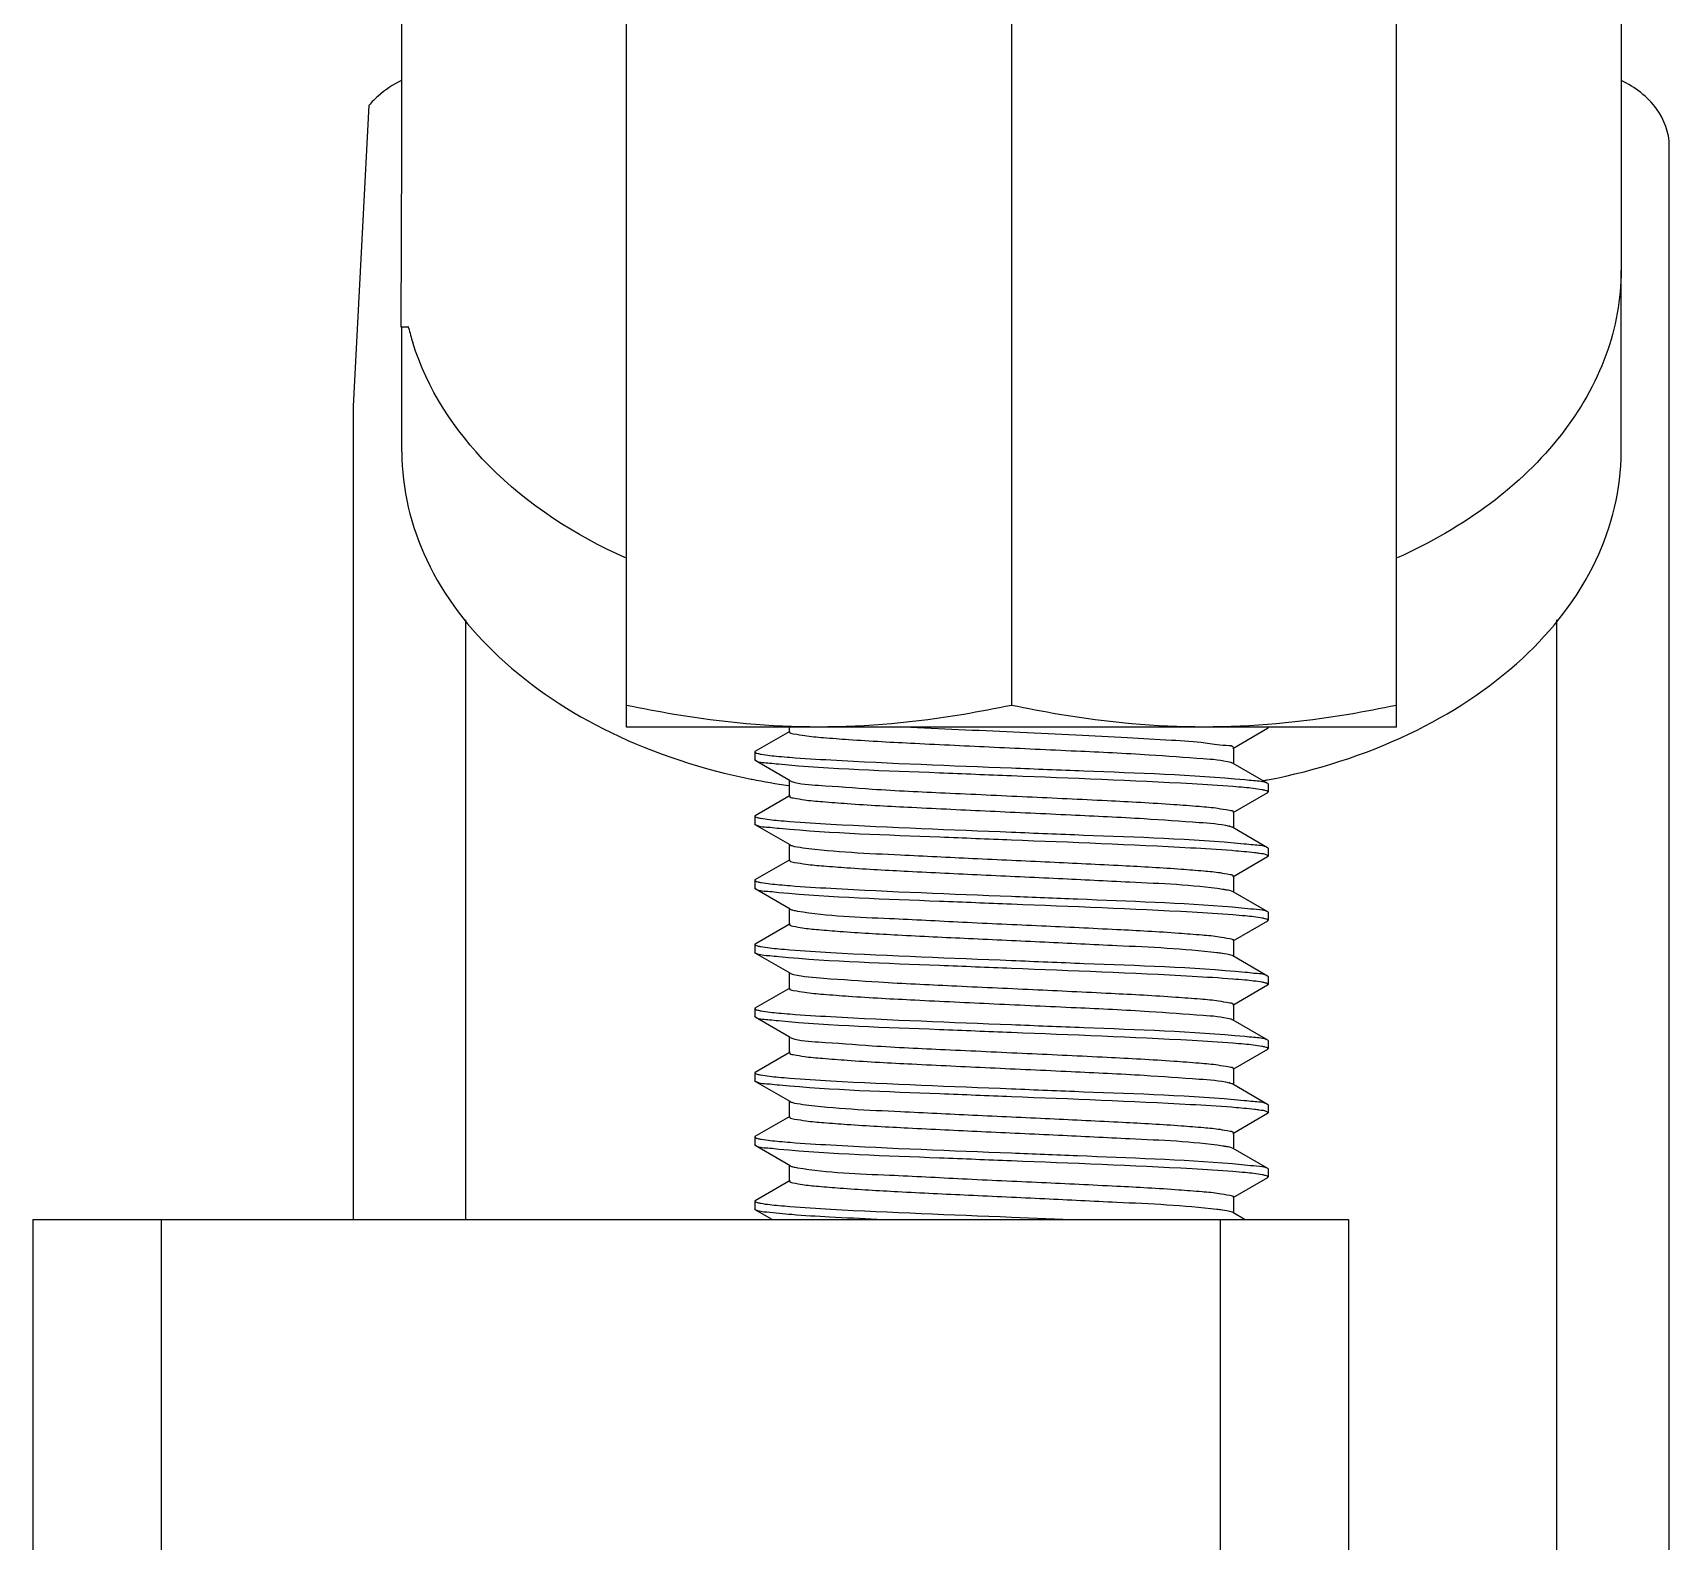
# Model space of a CAD drawing. Extents: x 1382187 to 1725648, y 860327 to 1571294.
# Drawn here: x 1535578 to 1535995, y 1238363.9 to 1238748.4 of the extents above; entities that cross this region are included whole.
import ezdxf

# ---------------------------------------------------------------- set-up
doc = ezdxf.new("R2010")
doc.units = 0
doc.header["$LTSCALE"] = 1000
doc.header["$MEASUREMENT"] = 0

msp = doc.modelspace()

# ---------------------------------------------------------------- linework, layer by layer
for p, q in [((1535729.26, 1238571.4), (1535729.26, 1239198.07)), ((1535925.52, 1238571.4), (1535925.52, 1239198.07)), ((1535827.39, 1239192.55), (1535827.39, 1238576.92)), ((1535982.76, 1239002.98), (1535982.76, 1238687.8)), ((1535672.02, 1238718.59), (1535672.02, 1238918.68)), ((1535659.75, 1238653.17), (1535663.7, 1238729.86)), ((1535671.89, 1238673.35), (1535672.02, 1238718.59)), ((1535995.03, 1236051.14), (1535995.03, 1238719.61)), ((1535982.76, 1238641.55), (1535982.76, 1238687.8)), ((1535673.86, 1238673.35), (1535671.89, 1238673.35)), ((1535672.02, 1238641.55), (1535672.02, 1238673.35)), ((1535673.77, 1238673.18), (1535673.74, 1238673.33)), ((1535729.26, 1238673.94), (1535729.16, 1238673.94)), ((1535659.75, 1238445.87), (1535659.75, 1238653.17)), ((1535688.37, 1238445.87), (1535688.37, 1238598.72)), ((1535966.41, 1236335.59), (1535966.41, 1238598.72)), ((1535925.52, 1238571.4), (1535729.26, 1238571.4)), ((1535762.12, 1238565.24), (1535771, 1238570.38)), ((1535770.82, 1238570.17), (1535770.82, 1238571.4)), ((1535892.66, 1238571.01), (1535883.78, 1238565.87)), ((1535892.66, 1238571.01), (1535892.81, 1238571.19)), ((1535762.12, 1238565.24), (1535761.97, 1238565.06)), ((1535761.97, 1238565.06), (1535761.97, 1238563.02)), ((1535883.96, 1238566.08), (1535883.96, 1238561.99)), ((1535762.12, 1238562.84), (1535761.97, 1238563.02)), ((1535771, 1238557.7), (1535762.12, 1238562.84)), ((1535883.78, 1238562.2), (1535892.66, 1238557.06)), ((1535761.1, 1238558.12), (1535761.27, 1238558.09)), ((1535770.56, 1238556.5), (1535770.77, 1238556.47)), ((1535770.82, 1238553.82), (1535770.82, 1238557.9)), ((1535771, 1238557.7), (1535771.33, 1238557.56)), ((1535892.17, 1238557.83), (1535892.34, 1238557.86)), ((1535892.34, 1238557.86), (1535892.56, 1238557.9)), ((1535892.56, 1238557.9), (1535892.68, 1238557.92)), ((1535892.66, 1238557.06), (1535892.81, 1238556.88)), ((1535892.81, 1238556.88), (1535892.81, 1238554.84)), ((1535762.12, 1238548.88), (1535771, 1238554.02)), ((1535892.66, 1238554.66), (1535883.78, 1238549.52)), ((1535892.66, 1238554.66), (1535892.81, 1238554.84)), ((1535762.12, 1238548.88), (1535761.97, 1238548.71)), ((1535761.97, 1238548.7), (1535761.97, 1238546.66)), ((1535883.96, 1238549.73), (1535883.96, 1238545.64)), ((1535762.12, 1238546.48), (1535761.97, 1238546.66)), ((1535771, 1238541.34), (1535762.12, 1238546.48)), ((1535883.78, 1238545.85), (1535892.66, 1238540.71)), ((1535770.82, 1238537.46), (1535770.82, 1238541.55)), ((1535883.95, 1238539.85), (1535883.49, 1238539.89)), ((1535892.66, 1238540.71), (1535892.81, 1238540.53)), ((1535892.66, 1238538.3), (1535892.81, 1238538.48)), ((1535892.81, 1238540.53), (1535892.81, 1238538.48)), ((1535762.12, 1238532.53), (1535771, 1238537.67)), ((1535892.66, 1238538.3), (1535883.78, 1238533.16)), ((1535762.12, 1238532.53), (1535761.97, 1238532.35)), ((1535761.97, 1238532.35), (1535761.97, 1238530.31)), ((1535762.12, 1238530.13), (1535761.97, 1238530.31)), ((1535771, 1238524.99), (1535762.12, 1238530.13)), ((1535883.96, 1238533.37), (1535883.96, 1238529.28)), ((1535883.78, 1238529.49), (1535892.66, 1238524.35)), ((1535770.82, 1238521.11), (1535770.82, 1238525.19)), ((1535892.66, 1238521.95), (1535883.78, 1238516.81)), ((1535892.66, 1238524.35), (1535892.81, 1238524.17)), ((1535892.66, 1238521.95), (1535892.81, 1238522.13)), ((1535892.81, 1238524.17), (1535892.81, 1238522.13)), ((1535762.12, 1238516.17), (1535771, 1238521.31)), ((1535762.12, 1238516.17), (1535761.97, 1238516)), ((1535761.97, 1238515.99), (1535761.97, 1238513.95)), ((1535762.12, 1238513.77), (1535761.97, 1238513.95)), ((1535771, 1238508.63), (1535762.12, 1238513.77)), ((1535883.96, 1238517.02), (1535883.96, 1238512.93)), ((1535883.53, 1238513.25), (1535883.78, 1238513.13)), ((1535883.78, 1238513.13), (1535892.66, 1238508)), ((1535770.82, 1238504.75), (1535770.82, 1238508.84)), ((1535892.66, 1238505.59), (1535883.78, 1238500.45)), ((1535892.66, 1238508), (1535892.81, 1238507.82)), ((1535892.66, 1238505.59), (1535892.81, 1238505.77)), ((1535892.81, 1238507.82), (1535892.81, 1238505.77)), ((1535762.12, 1238499.82), (1535771, 1238504.96)), ((1535762.12, 1238499.82), (1535761.97, 1238499.64)), ((1535761.97, 1238499.64), (1535761.97, 1238497.6)), ((1535762.12, 1238497.42), (1535761.97, 1238497.6)), ((1535771, 1238492.28), (1535762.12, 1238497.42)), ((1535883.78, 1238496.78), (1535892.66, 1238491.64)), ((1535883.96, 1238500.66), (1535883.96, 1238496.57)), ((1535762.12, 1238483.46), (1535771, 1238488.6)), ((1535770.82, 1238488.4), (1535770.82, 1238492.48)), ((1535771, 1238492.28), (1535771.33, 1238492.14)), ((1535892.66, 1238489.24), (1535883.78, 1238484.1)), ((1535892.66, 1238491.64), (1535892.81, 1238491.46)), ((1535892.66, 1238489.24), (1535892.81, 1238489.42)), ((1535892.81, 1238491.46), (1535892.81, 1238489.42)), ((1535883.96, 1238484.31), (1535883.96, 1238480.22)), ((1535762.12, 1238483.46), (1535761.97, 1238483.29)), ((1535761.97, 1238483.28), (1535761.97, 1238481.24)), ((1535762.12, 1238481.06), (1535761.97, 1238481.24)), ((1535771, 1238475.92), (1535762.12, 1238481.06)), ((1535883.78, 1238480.42), (1535892.66, 1238475.29)), ((1535770.82, 1238472.04), (1535770.82, 1238476.13)), ((1535762.12, 1238467.11), (1535771, 1238472.25)), ((1535883.95, 1238474.43), (1535883.49, 1238474.47)), ((1535892.66, 1238472.88), (1535883.78, 1238467.74)), ((1535892.66, 1238475.29), (1535892.81, 1238475.11)), ((1535892.66, 1238472.88), (1535892.81, 1238473.06)), ((1535892.81, 1238475.11), (1535892.81, 1238473.06)), ((1535883.96, 1238467.95), (1535883.96, 1238463.86)), ((1535762.12, 1238467.11), (1535761.97, 1238466.93)), ((1535761.97, 1238466.93), (1535761.97, 1238464.88)), ((1535762.12, 1238464.71), (1535761.97, 1238464.89)), ((1535771, 1238459.57), (1535762.12, 1238464.71)), ((1535883.78, 1238464.07), (1535892.66, 1238458.93)), ((1535770.82, 1238455.69), (1535770.82, 1238459.77)), ((1535762.12, 1238450.75), (1535771, 1238455.89)), ((1535892.66, 1238456.53), (1535883.78, 1238451.39)), ((1535892.66, 1238458.93), (1535892.81, 1238458.75)), ((1535892.66, 1238456.53), (1535892.81, 1238456.71)), ((1535892.81, 1238458.75), (1535892.81, 1238456.71)), ((1535883.96, 1238451.6), (1535883.96, 1238447.51)), ((1535762.12, 1238450.75), (1535761.97, 1238450.58)), ((1535761.97, 1238450.57), (1535761.97, 1238448.53)), ((1535762.12, 1238448.35), (1535761.97, 1238448.53)), ((1535766.41, 1238445.87), (1535762.12, 1238448.35)), ((1535883.53, 1238447.83), (1535883.78, 1238447.71)), ((1535883.78, 1238447.71), (1535886.96, 1238445.87)), ((1535577.98, 1238445.87), (1535577.98, 1235730.96)), ((1535577.98, 1238445.87), (1535913.25, 1238445.87)), ((1535610.69, 1238445.87), (1535610.69, 1235730.96)), ((1535827.39, 1238446.49), (1535842.69, 1238445.87)), ((1535880.54, 1238445.87), (1535880.54, 1235730.96)), ((1535913.25, 1238445.87), (1535913.25, 1235730.96))]:
    msp.add_line(p, q)
for centre, radius, start, end in [((1535736.65, 1238688.4), 64.69, 193.6087, 197.1011), ((1535785.39, 1238749.07), 185.95, 264.6627, 265.5428), ((1535793.9, 1238721.22), 166.36, 258.6907, 261.9357), ((1535772.56, 1238561.13), 3.78, 250.9561, 252.0907), ((1535869.46, 1238371.68), 185.09, 84.6498, 85.5433), ((1535861.14, 1238719.82), 164.94, 280.5328, 280.8408), ((1535785.18, 1238730.25), 183.48, 264.6243, 265.5438), ((1535880.86, 1238537.6), 8.78, 75.6696, 76.5396), ((1535785.73, 1238720.39), 190, 264.7268, 265.5405), ((1535869.93, 1238344.61), 179.44, 84.5514, 85.5534), ((1535785.36, 1238699.58), 185.52, 264.6569, 265.5429), ((1535869.82, 1238326.93), 180.76, 84.5776, 85.5479), ((1535785.39, 1238683.65), 185.95, 264.6627, 265.5428), ((1535772.56, 1238495.71), 3.78, 250.9561, 252.0907), ((1535869.46, 1238306.26), 185.09, 84.6498, 85.5433), ((1535785.18, 1238664.83), 183.48, 264.6243, 265.5438), ((1535880.86, 1238472.18), 8.78, 75.6696, 76.5396), ((1535785.73, 1238654.97), 190, 264.7268, 265.5405), ((1535869.93, 1238279.19), 179.44, 84.5514, 85.5534), ((1535785.36, 1238634.16), 185.52, 264.6569, 265.5429)]:
    msp.add_arc(centre, radius, start, end)
for points in [[(1535671.93, 1238736.18), (1535669.8, 1238735.12), (1535667.77, 1238733.8), (1535665.99, 1238732.23)], [(1535665.99, 1238732.23), (1535665.17, 1238731.5), (1535664.4, 1238730.71), (1535663.7, 1238729.86)]]:
    msp.add_open_spline(points, degree=3)
for points, knots in [([(1535995.03, 1238719.61), (1535995.03, 1238722.9), (1535992.29, 1238730.09), (1535986.28, 1238734.47), (1535982.85, 1238736.18)], [0, 0, 0, 0, 0.461863, 1, 1, 1, 1]), ([(1535982.76, 1238687.8), (1535982.76, 1238680.49), (1535979.97, 1238665.33), (1535968.04, 1238644.7), (1535949.48, 1238627.08), (1535934.08, 1238618.26), (1535925.72, 1238614.52)], [0, 0, 0, 0, 0.22414, 0.461145, 0.71917, 1, 1, 1, 1]), ([(1535729.06, 1238614.52), (1535716.25, 1238620.26), (1535693.53, 1238634.68), (1535678.42, 1238657.66), (1535674.82, 1238669.38)], [0, 0, 0, 0, 0.533925, 1, 1, 1, 1]), ([(1535672.02, 1238641.55), (1535672.02, 1238632.12), (1535676.84, 1238612.21), (1535696.49, 1238587.08), (1535725.63, 1238568.06), (1535748.79, 1238560.6), (1535761.1, 1238558.12)], [0, 0, 0, 0, 0.215544, 0.450343, 0.712966, 1, 1, 1, 1]), ([(1535892.68, 1238557.92), (1535905.1, 1238560.35), (1535928.5, 1238567.73), (1535957.96, 1238586.76), (1535977.87, 1238612), (1535982.76, 1238632.05), (1535982.76, 1238641.55)], [0, 0, 0, 0, 0.287139, 0.549905, 0.784678, 1, 1, 1, 1]), ([(1535778.32, 1238571.4), (1535765.98, 1238571.4), (1535749.48, 1238572.98), (1535733.3, 1238576.07), (1535729.26, 1238576.92)], [0, 0, 0, 0, 0.749211, 1, 1, 1, 1]), ([(1535827.39, 1238576.92), (1535823.35, 1238576.07), (1535807.17, 1238572.98), (1535790.67, 1238571.4), (1535778.32, 1238571.4)], [0, 0, 0, 0, 0.250789, 1, 1, 1, 1]), ([(1535876.46, 1238571.4), (1535864.11, 1238571.4), (1535847.61, 1238572.98), (1535831.43, 1238576.07), (1535827.39, 1238576.92)], [0, 0, 0, 0, 0.749211, 1, 1, 1, 1]), ([(1535925.52, 1238576.92), (1535921.48, 1238576.07), (1535905.3, 1238572.98), (1535888.8, 1238571.4), (1535876.46, 1238571.4)], [0, 0, 0, 0, 0.250789, 1, 1, 1, 1]), ([(1535770.82, 1238570.17), (1535770.82, 1238569.81), (1535772.75, 1238569.59), (1535775.11, 1238569.05), (1535780.1, 1238568.66), (1535789.27, 1238567.94), (1535803.9, 1238567.18), (1535823.2, 1238566.27), (1535843.12, 1238565.34), (1535860.89, 1238564.54), (1535873.97, 1238563.48), (1535881.01, 1238563.07), (1535883.28, 1238562.4)], [0, 0, 0, 0, 0.009703, 0.035887, 0.07813, 0.135078, 0.284815, 0.464601, 0.649729, 0.81476, 0.937049, 1, 1, 1, 1]), ([(1535801.72, 1238571.4), (1535811.02, 1238570.92), (1535825.07, 1238570.29), (1535843.45, 1238569.42), (1535856.38, 1238568.82), (1535867.11, 1238568.08), (1535876.13, 1238567.72), (1535880.26, 1238566.69), (1535883.96, 1238566.73), (1535883.96, 1238566.08)], [0, 0, 0, 0, 0.338564, 0.510837, 0.670229, 0.806445, 0.910702, 0.97638, 1, 1, 1, 1]), ([(1535892.81, 1238571.19), (1535892.81, 1238571.23), (1535892.75, 1238571.32), (1535892.66, 1238571.37), (1535892.61, 1238571.4)], [0, 0, 0, 0, 0.384576, 1, 1, 1, 1]), ([(1535761.97, 1238565.06), (1535761.97, 1238564.97), (1535762.28, 1238564.78), (1535762.53, 1238564.71), (1535762.72, 1238564.66)], [0, 0, 0, 0, 0.314295, 1, 1, 1, 1]), ([(1535762.72, 1238564.66), (1535763.01, 1238564.59), (1535764.78, 1238564.24), (1535766.59, 1238564.07), (1535768.09, 1238563.92)], [0, 0, 0, 0, 0.163341, 1, 1, 1, 1]), ([(1535770.94, 1238563.68), (1535774.41, 1238563.41), (1535793.21, 1238562.27), (1535812.04, 1238561.58), (1535827.39, 1238560.97)], [0, 0, 0, 0, 0.184553, 1, 1, 1, 1]), ([(1535768, 1238561.89), (1535767.25, 1238561.96), (1535765.31, 1238562.23), (1535763.19, 1238562.22), (1535762.13, 1238562.84)], [0, 0, 0, 0, 0.379133, 1, 1, 1, 1]), ([(1535827.39, 1238558.93), (1535821.27, 1238559.17), (1535801.47, 1238560.02), (1535781.63, 1238560.59), (1535768, 1238561.89)], [0, 0, 0, 0, 0.309073, 1, 1, 1, 1]), ([(1535827.39, 1238560.97), (1535833.53, 1238560.73), (1535853.38, 1238559.88), (1535873.25, 1238559.3), (1535886.9, 1238558)], [0, 0, 0, 0, 0.309586, 1, 1, 1, 1]), ([(1535883.28, 1238562.4), (1535883.38, 1238562.37), (1535883.55, 1238562.31), (1535883.71, 1238562.24), (1535883.78, 1238562.2)], [0, 0, 0, 0, 0.569522, 1, 1, 1, 1]), ([(1535771.4, 1238557.53), (1535773.59, 1238556.83), (1535780.54, 1238556.46), (1535793.5, 1238555.37), (1535811.27, 1238554.58), (1535831.24, 1238553.64), (1535850.64, 1238552.73), (1535865.36, 1238551.96), (1535874.6, 1238551.24), (1535879.64, 1238550.85), (1535882.01, 1238550.31), (1535883.96, 1238550.09), (1535883.96, 1238549.73)], [0, 0, 0, 0, 0.061098, 0.182334, 0.347135, 0.532706, 0.713328, 0.863975, 0.921317, 0.963856, 0.990226, 1, 1, 1, 1]), ([(1535883.84, 1238556.22), (1535880.38, 1238556.49), (1535861.57, 1238557.63), (1535842.74, 1238558.32), (1535827.39, 1238558.93)], [0, 0, 0, 0, 0.184541, 1, 1, 1, 1]), ([(1535892.08, 1238555.23), (1535891.8, 1238555.3), (1535890.03, 1238555.66), (1535888.23, 1238555.83), (1535886.72, 1238555.97)], [0, 0, 0, 0, 0.16229, 1, 1, 1, 1]), ([(1535886.9, 1238558), (1535887.64, 1238557.93), (1535889.54, 1238557.66), (1535891.61, 1238557.67), (1535892.65, 1238557.06)], [0, 0, 0, 0, 0.378727, 1, 1, 1, 1]), ([(1535892.81, 1238554.84), (1535892.81, 1238554.93), (1535892.51, 1238555.11), (1535892.27, 1238555.18), (1535892.08, 1238555.23)], [0, 0, 0, 0, 0.315177, 1, 1, 1, 1]), ([(1535770.82, 1238553.82), (1535770.82, 1238553.46), (1535772.7, 1238553.23), (1535775, 1238552.71), (1535779.87, 1238552.33), (1535788.84, 1238551.62), (1535803.18, 1238550.86), (1535822.16, 1238549.96), (1535841.9, 1238549.05), (1535859.69, 1238548.22), (1535873.11, 1238547.25), (1535880.4, 1238546.74), (1535882.9, 1238546.14)], [0, 0, 0, 0, 0.009517, 0.035128, 0.076492, 0.132277, 0.279305, 0.456588, 0.640385, 0.806077, 0.931494, 1, 1, 1, 1]), ([(1535761.97, 1238548.71), (1535761.97, 1238548.62), (1535762.23, 1238548.44), (1535762.45, 1238548.38), (1535762.62, 1238548.34)], [0, 0, 0, 0, 0.319254, 1, 1, 1, 1]), ([(1535762.62, 1238548.34), (1535762.9, 1238548.26), (1535764.67, 1238547.89), (1535766.48, 1238547.72), (1535768, 1238547.58)], [0, 0, 0, 0, 0.159053, 1, 1, 1, 1]), ([(1535770.93, 1238547.33), (1535774.39, 1238547.05), (1535793.2, 1238545.92), (1535812.04, 1238545.23), (1535827.39, 1238544.62)], [0, 0, 0, 0, 0.184509, 1, 1, 1, 1]), ([(1535768.27, 1238545.51), (1535767.48, 1238545.58), (1535765.46, 1238545.86), (1535763.24, 1238545.84), (1535762.13, 1238546.48)], [0, 0, 0, 0, 0.380051, 1, 1, 1, 1]), ([(1535827.39, 1238542.57), (1535821.32, 1238542.81), (1535801.61, 1238543.65), (1535781.87, 1238544.24), (1535768.27, 1238545.51)], [0, 0, 0, 0, 0.307895, 1, 1, 1, 1]), ([(1535827.39, 1238544.62), (1535833.5, 1238544.37), (1535853.28, 1238543.53), (1535873.09, 1238542.95), (1535886.72, 1238541.66)], [0, 0, 0, 0, 0.308784, 1, 1, 1, 1]), ([(1535883.49, 1238539.89), (1535880.01, 1238540.16), (1535861.33, 1238541.28), (1535842.62, 1238541.97), (1535827.39, 1238542.57)], [0, 0, 0, 0, 0.186017, 1, 1, 1, 1]), ([(1535883.03, 1238546.11), (1535883.18, 1238546.07), (1535883.44, 1238546), (1535883.68, 1238545.9), (1535883.78, 1238545.85)], [0, 0, 0, 0, 0.585672, 1, 1, 1, 1]), ([(1535771, 1238541.34), (1535771.14, 1238541.26), (1535772.19, 1238540.9), (1535773.29, 1238540.77), (1535774.23, 1238540.64)], [0, 0, 0, 0, 0.140461, 1, 1, 1, 1]), ([(1535774.23, 1238540.64), (1535782.47, 1238539.53), (1535796.97, 1238538.97), (1535817.96, 1238537.87), (1535836.83, 1238537.04), (1535854.51, 1238536.17), (1535867.67, 1238535.45), (1535875.81, 1238534.79), (1535880.2, 1238534.41), (1535882.28, 1238533.94), (1535883.96, 1238533.7), (1535883.96, 1238533.37)], [0, 0, 0, 0, 0.226556, 0.394464, 0.573122, 0.741029, 0.877994, 0.929534, 0.967621, 0.99116, 1, 1, 1, 1]), ([(1535890.56, 1238539.17), (1535890.14, 1238539.23), (1535887.94, 1238539.52), (1535885.73, 1238539.71), (1535883.95, 1238539.85)], [0, 0, 0, 0, 0.190958, 1, 1, 1, 1]), ([(1535886.72, 1238541.66), (1535887.48, 1238541.59), (1535889.44, 1238541.31), (1535891.58, 1238541.33), (1535892.65, 1238540.71)], [0, 0, 0, 0, 0.379378, 1, 1, 1, 1]), ([(1535892.81, 1238538.48), (1535892.81, 1238538.56), (1535892.04, 1238539.11), (1535891.27, 1238539.06), (1535890.56, 1238539.17)], [0, 0, 0, 0, 0.092798, 1, 1, 1, 1]), ([(1535770.82, 1238537.46), (1535770.82, 1238537.44), (1535770.83, 1238537.41), (1535770.85, 1238537.37), (1535770.86, 1238537.36)], [0, 0, 0, 0, 0.463467, 1, 1, 1, 1]), ([(1535770.86, 1238537.36), (1535771.15, 1238537.02), (1535772.74, 1238536.84), (1535775.49, 1238536.32), (1535780.04, 1238535.96), (1535788.66, 1238535.28), (1535802.09, 1238534.57), (1535820.04, 1238533.69), (1535838.89, 1238532.88), (1535859.39, 1238531.75), (1535873.42, 1238531.27), (1535881.26, 1238530.09)], [0, 0, 0, 0, 0.011937, 0.038615, 0.07957, 0.133598, 0.274096, 0.443272, 0.620779, 0.785256, 1, 1, 1, 1]), ([(1535761.97, 1238532.35), (1535761.97, 1238532.26), (1535762.29, 1238532.07), (1535762.54, 1238532), (1535762.74, 1238531.95)], [0, 0, 0, 0, 0.312916, 1, 1, 1, 1]), ([(1535768.08, 1238529.17), (1535767.32, 1238529.24), (1535765.35, 1238529.52), (1535763.21, 1238529.5), (1535762.13, 1238530.13)], [0, 0, 0, 0, 0.379419, 1, 1, 1, 1]), ([(1535762.74, 1238531.95), (1535763.03, 1238531.87), (1535764.86, 1238531.52), (1535766.72, 1238531.34), (1535768.27, 1238531.2)], [0, 0, 0, 0, 0.163149, 1, 1, 1, 1]), ([(1535770.96, 1238530.97), (1535774.42, 1238530.7), (1535793.22, 1238529.56), (1535812.05, 1238528.87), (1535827.39, 1238528.26)], [0, 0, 0, 0, 0.184619, 1, 1, 1, 1]), ([(1535881.26, 1238530.09), (1535881.56, 1238530.04), (1535882.4, 1238529.89), (1535883.29, 1238529.77), (1535883.78, 1238529.49)], [0, 0, 0, 0, 0.353551, 1, 1, 1, 1]), ([(1535827.39, 1238526.22), (1535821.28, 1238526.46), (1535801.51, 1238527.3), (1535781.7, 1238527.89), (1535768.08, 1238529.17)], [0, 0, 0, 0, 0.308711, 1, 1, 1, 1]), ([(1535827.39, 1238528.26), (1535832.99, 1238528.04), (1535851.78, 1238527.26), (1535870.59, 1238526.59), (1535883.76, 1238525.56)], [0, 0, 0, 0, 0.297814, 1, 1, 1, 1]), ([(1535883.84, 1238523.51), (1535880.38, 1238523.78), (1535861.57, 1238524.92), (1535842.74, 1238525.61), (1535827.39, 1238526.22)], [0, 0, 0, 0, 0.184504, 1, 1, 1, 1]), ([(1535771, 1238524.99), (1535771.21, 1238524.86), (1535771.85, 1238524.68), (1535772.49, 1238524.56), (1535772.89, 1238524.49)], [0, 0, 0, 0, 0.374139, 1, 1, 1, 1]), ([(1535772.89, 1238524.49), (1535780.61, 1238523.16), (1535794.7, 1238522.8), (1535815.4, 1238521.61), (1535834.73, 1238520.79), (1535853.07, 1238519.89), (1535866.82, 1238519.16), (1535875.37, 1238518.47), (1535879.99, 1238518.09), (1535882.18, 1238517.59), (1535883.96, 1238517.36), (1535883.96, 1238517.02)], [0, 0, 0, 0, 0.210773, 0.377666, 0.558838, 0.731273, 0.873076, 0.926648, 0.966309, 0.990838, 1, 1, 1, 1]), ([(1535883.76, 1238525.56), (1535885.8, 1238525.4), (1535888.7, 1238524.99), (1535891.83, 1238524.82), (1535892.65, 1238524.35)], [0, 0, 0, 0, 0.683777, 1, 1, 1, 1]), ([(1535892.14, 1238522.5), (1535891.87, 1238522.57), (1535890.16, 1238522.93), (1535888.43, 1238523.1), (1535886.97, 1238523.24)], [0, 0, 0, 0, 0.160861, 1, 1, 1, 1]), ([(1535892.81, 1238522.13), (1535892.81, 1238522.21), (1535892.54, 1238522.39), (1535892.31, 1238522.45), (1535892.14, 1238522.5)], [0, 0, 0, 0, 0.319044, 1, 1, 1, 1]), ([(1535770.82, 1238521.11), (1535770.82, 1238520.79), (1535772.44, 1238520.54), (1535774.48, 1238520.09), (1535778.75, 1238519.71), (1535786.7, 1238519.05), (1535799.56, 1238518.34), (1535816.9, 1238517.49), (1535835.53, 1238516.66), (1535856.62, 1238515.58), (1535871.29, 1238514.97), (1535879.76, 1238513.94)], [0, 0, 0, 0, 0.008683, 0.031763, 0.069103, 0.119686, 0.254361, 0.420111, 0.597552, 0.765912, 1, 1, 1, 1]), ([(1535761.97, 1238516), (1535761.97, 1238515.91), (1535762.24, 1238515.73), (1535762.47, 1238515.67), (1535762.64, 1238515.62)], [0, 0, 0, 0, 0.318137, 1, 1, 1, 1]), ([(1535768.09, 1238512.81), (1535767.33, 1238512.89), (1535765.36, 1238513.16), (1535763.21, 1238513.14), (1535762.13, 1238513.77)], [0, 0, 0, 0, 0.379512, 1, 1, 1, 1]), ([(1535762.64, 1238515.62), (1535762.92, 1238515.54), (1535764.72, 1238515.18), (1535766.55, 1238515.01), (1535768.08, 1238514.86)], [0, 0, 0, 0, 0.159502, 1, 1, 1, 1]), ([(1535770.94, 1238514.62), (1535774.4, 1238514.34), (1535793.21, 1238513.2), (1535812.04, 1238512.52), (1535827.39, 1238511.91)], [0, 0, 0, 0, 0.184538, 1, 1, 1, 1]), ([(1535879.76, 1238513.94), (1535880.19, 1238513.88), (1535881.45, 1238513.71), (1535882.74, 1238513.54), (1535883.53, 1238513.25)], [0, 0, 0, 0, 0.341642, 1, 1, 1, 1]), ([(1535827.39, 1238509.86), (1535821.29, 1238510.1), (1535801.52, 1238510.95), (1535781.72, 1238511.53), (1535768.09, 1238512.81)], [0, 0, 0, 0, 0.308641, 1, 1, 1, 1]), ([(1535827.39, 1238511.91), (1535833.55, 1238511.66), (1535853.41, 1238510.81), (1535873.31, 1238510.24), (1535886.97, 1238508.93)], [0, 0, 0, 0, 0.309919, 1, 1, 1, 1]), ([(1535883.85, 1238507.15), (1535880.39, 1238507.42), (1535861.58, 1238508.56), (1535842.74, 1238509.25), (1535827.39, 1238509.86)], [0, 0, 0, 0, 0.184493, 1, 1, 1, 1]), ([(1535771, 1238508.63), (1535771.11, 1238508.57), (1535771.4, 1238508.46), (1535771.7, 1238508.38), (1535771.88, 1238508.33)], [0, 0, 0, 0, 0.406881, 1, 1, 1, 1]), ([(1535771.88, 1238508.33), (1535774.38, 1238507.74), (1535781.68, 1238507.23), (1535795.1, 1238506.26), (1535812.9, 1238505.42), (1535832.63, 1238504.51), (1535851.61, 1238503.61), (1535865.95, 1238502.86), (1535874.91, 1238502.15), (1535879.78, 1238501.76), (1535882.08, 1238501.24), (1535883.96, 1238501.02), (1535883.96, 1238500.66)], [0, 0, 0, 0, 0.068576, 0.194029, 0.359725, 0.543506, 0.720761, 0.867753, 0.923531, 0.964877, 0.99049, 1, 1, 1, 1]), ([(1535892.14, 1238506.15), (1535891.87, 1238506.22), (1535890.14, 1238506.58), (1535888.38, 1238506.75), (1535886.9, 1238506.89)], [0, 0, 0, 0, 0.160696, 1, 1, 1, 1]), ([(1535886.97, 1238508.93), (1535887.69, 1238508.86), (1535889.57, 1238508.59), (1535891.62, 1238508.6), (1535892.65, 1238508)], [0, 0, 0, 0, 0.378482, 1, 1, 1, 1]), ([(1535892.81, 1238505.77), (1535892.81, 1238505.86), (1535892.54, 1238506.04), (1535892.31, 1238506.1), (1535892.14, 1238506.15)], [0, 0, 0, 0, 0.318595, 1, 1, 1, 1]), ([(1535770.82, 1238504.75), (1535770.82, 1238504.39), (1535772.75, 1238504.17), (1535775.11, 1238503.63), (1535780.1, 1238503.24), (1535789.27, 1238502.52), (1535803.9, 1238501.76), (1535823.2, 1238500.85), (1535843.12, 1238499.92), (1535860.89, 1238499.12), (1535873.97, 1238498.06), (1535881.01, 1238497.65), (1535883.28, 1238496.98)], [0, 0, 0, 0, 0.009703, 0.035887, 0.07813, 0.135078, 0.284815, 0.464601, 0.649729, 0.81476, 0.937049, 1, 1, 1, 1]), ([(1535761.97, 1238499.64), (1535761.97, 1238499.55), (1535762.28, 1238499.36), (1535762.53, 1238499.29), (1535762.72, 1238499.24)], [0, 0, 0, 0, 0.314295, 1, 1, 1, 1]), ([(1535768, 1238496.47), (1535767.25, 1238496.54), (1535765.31, 1238496.81), (1535763.19, 1238496.8), (1535762.13, 1238497.42)], [0, 0, 0, 0, 0.379133, 1, 1, 1, 1]), ([(1535762.72, 1238499.24), (1535763.01, 1238499.17), (1535764.78, 1238498.82), (1535766.59, 1238498.65), (1535768.09, 1238498.5)], [0, 0, 0, 0, 0.163341, 1, 1, 1, 1]), ([(1535770.94, 1238498.26), (1535774.41, 1238497.99), (1535793.21, 1238496.85), (1535812.04, 1238496.16), (1535827.39, 1238495.55)], [0, 0, 0, 0, 0.184553, 1, 1, 1, 1]), ([(1535883.28, 1238496.98), (1535883.38, 1238496.95), (1535883.55, 1238496.89), (1535883.71, 1238496.82), (1535883.78, 1238496.78)], [0, 0, 0, 0, 0.569522, 1, 1, 1, 1]), ([(1535827.39, 1238493.51), (1535821.27, 1238493.75), (1535801.47, 1238494.6), (1535781.63, 1238495.17), (1535768, 1238496.47)], [0, 0, 0, 0, 0.309073, 1, 1, 1, 1]), ([(1535827.39, 1238495.55), (1535833.53, 1238495.31), (1535853.38, 1238494.46), (1535873.25, 1238493.88), (1535886.9, 1238492.58)], [0, 0, 0, 0, 0.309586, 1, 1, 1, 1]), ([(1535883.84, 1238490.8), (1535880.38, 1238491.07), (1535861.57, 1238492.21), (1535842.74, 1238492.9), (1535827.39, 1238493.51)], [0, 0, 0, 0, 0.184541, 1, 1, 1, 1]), ([(1535886.9, 1238492.58), (1535887.64, 1238492.51), (1535889.54, 1238492.24), (1535891.61, 1238492.25), (1535892.65, 1238491.64)], [0, 0, 0, 0, 0.378727, 1, 1, 1, 1]), ([(1535770.82, 1238488.4), (1535770.82, 1238488.04), (1535772.7, 1238487.81), (1535775, 1238487.29), (1535779.87, 1238486.91), (1535788.84, 1238486.2), (1535803.18, 1238485.44), (1535822.16, 1238484.54), (1535841.9, 1238483.63), (1535859.69, 1238482.8), (1535873.11, 1238481.83), (1535880.4, 1238481.32), (1535882.9, 1238480.72)], [0, 0, 0, 0, 0.009517, 0.035128, 0.076492, 0.132277, 0.279305, 0.456588, 0.640385, 0.806077, 0.931494, 1, 1, 1, 1]), ([(1535771.4, 1238492.11), (1535773.59, 1238491.4), (1535780.54, 1238491.04), (1535793.5, 1238489.95), (1535811.27, 1238489.16), (1535831.24, 1238488.22), (1535850.64, 1238487.31), (1535865.36, 1238486.54), (1535874.6, 1238485.82), (1535879.64, 1238485.43), (1535882.01, 1238484.89), (1535883.96, 1238484.67), (1535883.96, 1238484.31)], [0, 0, 0, 0, 0.061098, 0.182334, 0.347135, 0.532706, 0.713328, 0.863975, 0.921317, 0.963856, 0.990226, 1, 1, 1, 1]), ([(1535892.08, 1238489.81), (1535891.8, 1238489.88), (1535890.03, 1238490.24), (1535888.23, 1238490.41), (1535886.72, 1238490.55)], [0, 0, 0, 0, 0.16229, 1, 1, 1, 1]), ([(1535892.81, 1238489.42), (1535892.81, 1238489.51), (1535892.51, 1238489.69), (1535892.27, 1238489.76), (1535892.08, 1238489.81)], [0, 0, 0, 0, 0.315177, 1, 1, 1, 1]), ([(1535761.97, 1238483.29), (1535761.97, 1238483.2), (1535762.23, 1238483.02), (1535762.45, 1238482.96), (1535762.62, 1238482.92)], [0, 0, 0, 0, 0.319254, 1, 1, 1, 1]), ([(1535768.27, 1238480.09), (1535767.48, 1238480.16), (1535765.46, 1238480.44), (1535763.24, 1238480.42), (1535762.13, 1238481.06)], [0, 0, 0, 0, 0.380051, 1, 1, 1, 1]), ([(1535762.62, 1238482.92), (1535762.9, 1238482.84), (1535764.67, 1238482.47), (1535766.48, 1238482.3), (1535768, 1238482.16)], [0, 0, 0, 0, 0.159053, 1, 1, 1, 1]), ([(1535827.39, 1238477.15), (1535821.32, 1238477.39), (1535801.61, 1238478.23), (1535781.87, 1238478.82), (1535768.27, 1238480.09)], [0, 0, 0, 0, 0.307895, 1, 1, 1, 1]), ([(1535770.93, 1238481.91), (1535774.39, 1238481.63), (1535793.2, 1238480.49), (1535812.04, 1238479.81), (1535827.39, 1238479.2)], [0, 0, 0, 0, 0.184509, 1, 1, 1, 1]), ([(1535883.03, 1238480.69), (1535883.18, 1238480.65), (1535883.44, 1238480.58), (1535883.68, 1238480.48), (1535883.78, 1238480.42)], [0, 0, 0, 0, 0.585672, 1, 1, 1, 1]), ([(1535771, 1238475.92), (1535771.14, 1238475.84), (1535772.19, 1238475.48), (1535773.29, 1238475.35), (1535774.23, 1238475.22)], [0, 0, 0, 0, 0.140461, 1, 1, 1, 1]), ([(1535827.39, 1238479.2), (1535833.5, 1238478.95), (1535853.28, 1238478.11), (1535873.09, 1238477.53), (1535886.72, 1238476.24)], [0, 0, 0, 0, 0.308784, 1, 1, 1, 1]), ([(1535883.49, 1238474.47), (1535880.01, 1238474.74), (1535861.33, 1238475.86), (1535842.62, 1238476.55), (1535827.39, 1238477.15)], [0, 0, 0, 0, 0.186017, 1, 1, 1, 1]), ([(1535886.72, 1238476.24), (1535887.48, 1238476.17), (1535889.44, 1238475.89), (1535891.58, 1238475.91), (1535892.65, 1238475.29)], [0, 0, 0, 0, 0.379378, 1, 1, 1, 1]), ([(1535770.82, 1238472.04), (1535770.82, 1238472.02), (1535770.83, 1238471.99), (1535770.85, 1238471.95), (1535770.86, 1238471.94)], [0, 0, 0, 0, 0.463467, 1, 1, 1, 1]), ([(1535770.86, 1238471.94), (1535771.15, 1238471.6), (1535772.74, 1238471.42), (1535775.49, 1238470.9), (1535780.04, 1238470.54), (1535788.66, 1238469.86), (1535802.09, 1238469.15), (1535820.04, 1238468.27), (1535838.89, 1238467.46), (1535859.39, 1238466.33), (1535873.42, 1238465.85), (1535881.26, 1238464.67)], [0, 0, 0, 0, 0.011937, 0.038615, 0.07957, 0.133598, 0.274096, 0.443272, 0.620779, 0.785256, 1, 1, 1, 1]), ([(1535774.23, 1238475.22), (1535782.47, 1238474.11), (1535796.97, 1238473.55), (1535817.96, 1238472.45), (1535836.83, 1238471.62), (1535854.51, 1238470.75), (1535867.67, 1238470.03), (1535875.81, 1238469.37), (1535880.2, 1238468.99), (1535882.28, 1238468.52), (1535883.96, 1238468.28), (1535883.96, 1238467.95)], [0, 0, 0, 0, 0.226556, 0.394464, 0.573122, 0.741029, 0.877994, 0.929534, 0.967621, 0.99116, 1, 1, 1, 1]), ([(1535890.56, 1238473.75), (1535890.14, 1238473.81), (1535887.94, 1238474.1), (1535885.73, 1238474.29), (1535883.95, 1238474.43)], [0, 0, 0, 0, 0.190958, 1, 1, 1, 1]), ([(1535892.81, 1238473.06), (1535892.81, 1238473.14), (1535892.04, 1238473.69), (1535891.27, 1238473.64), (1535890.56, 1238473.75)], [0, 0, 0, 0, 0.092798, 1, 1, 1, 1]), ([(1535761.97, 1238466.93), (1535761.97, 1238466.84), (1535762.29, 1238466.65), (1535762.54, 1238466.58), (1535762.74, 1238466.53)], [0, 0, 0, 0, 0.312916, 1, 1, 1, 1]), ([(1535768.08, 1238463.75), (1535767.32, 1238463.82), (1535765.35, 1238464.1), (1535763.21, 1238464.08), (1535762.13, 1238464.71)], [0, 0, 0, 0, 0.379419, 1, 1, 1, 1]), ([(1535762.74, 1238466.53), (1535763.03, 1238466.45), (1535764.86, 1238466.1), (1535766.72, 1238465.92), (1535768.27, 1238465.78)], [0, 0, 0, 0, 0.163149, 1, 1, 1, 1]), ([(1535827.39, 1238460.8), (1535821.28, 1238461.04), (1535801.51, 1238461.88), (1535781.7, 1238462.47), (1535768.08, 1238463.75)], [0, 0, 0, 0, 0.308711, 1, 1, 1, 1]), ([(1535770.96, 1238465.55), (1535774.42, 1238465.28), (1535793.22, 1238464.14), (1535812.05, 1238463.45), (1535827.39, 1238462.84)], [0, 0, 0, 0, 0.184619, 1, 1, 1, 1]), ([(1535881.26, 1238464.67), (1535881.56, 1238464.62), (1535882.4, 1238464.47), (1535883.29, 1238464.35), (1535883.78, 1238464.07)], [0, 0, 0, 0, 0.353551, 1, 1, 1, 1]), ([(1535771, 1238459.57), (1535771.21, 1238459.44), (1535771.85, 1238459.26), (1535772.49, 1238459.14), (1535772.89, 1238459.07)], [0, 0, 0, 0, 0.374139, 1, 1, 1, 1]), ([(1535827.39, 1238462.84), (1535832.99, 1238462.62), (1535851.78, 1238461.84), (1535870.59, 1238461.17), (1535883.76, 1238460.14)], [0, 0, 0, 0, 0.297814, 1, 1, 1, 1]), ([(1535883.84, 1238458.09), (1535880.38, 1238458.36), (1535861.57, 1238459.5), (1535842.74, 1238460.19), (1535827.39, 1238460.8)], [0, 0, 0, 0, 0.184504, 1, 1, 1, 1]), ([(1535883.76, 1238460.14), (1535885.8, 1238459.98), (1535888.7, 1238459.57), (1535891.83, 1238459.4), (1535892.65, 1238458.93)], [0, 0, 0, 0, 0.683777, 1, 1, 1, 1]), ([(1535770.82, 1238455.69), (1535770.82, 1238455.37), (1535772.44, 1238455.12), (1535774.48, 1238454.67), (1535778.75, 1238454.29), (1535786.7, 1238453.63), (1535799.56, 1238452.92), (1535816.9, 1238452.07), (1535835.53, 1238451.24), (1535856.62, 1238450.16), (1535871.29, 1238449.55), (1535879.76, 1238448.52)], [0, 0, 0, 0, 0.008683, 0.031763, 0.069103, 0.119686, 0.254361, 0.420111, 0.597552, 0.765912, 1, 1, 1, 1]), ([(1535772.89, 1238459.07), (1535780.61, 1238457.74), (1535794.7, 1238457.38), (1535815.4, 1238456.19), (1535834.73, 1238455.37), (1535853.07, 1238454.47), (1535866.82, 1238453.74), (1535875.37, 1238453.05), (1535879.99, 1238452.67), (1535882.18, 1238452.17), (1535883.96, 1238451.94), (1535883.96, 1238451.6)], [0, 0, 0, 0, 0.210773, 0.377666, 0.558838, 0.731273, 0.873076, 0.926648, 0.966309, 0.990838, 1, 1, 1, 1]), ([(1535892.14, 1238457.08), (1535891.87, 1238457.15), (1535890.16, 1238457.51), (1535888.43, 1238457.68), (1535886.97, 1238457.82)], [0, 0, 0, 0, 0.160861, 1, 1, 1, 1]), ([(1535892.81, 1238456.71), (1535892.81, 1238456.79), (1535892.54, 1238456.97), (1535892.31, 1238457.03), (1535892.14, 1238457.08)], [0, 0, 0, 0, 0.319044, 1, 1, 1, 1]), ([(1535761.97, 1238450.58), (1535761.97, 1238450.49), (1535762.24, 1238450.31), (1535762.47, 1238450.25), (1535762.64, 1238450.2)], [0, 0, 0, 0, 0.318137, 1, 1, 1, 1]), ([(1535793.2, 1238445.87), (1535789.13, 1238446.06), (1535781.9, 1238446.46), (1535772.44, 1238446.92), (1535766.26, 1238447.69), (1535762.98, 1238447.85), (1535762.13, 1238448.35)], [0, 0, 0, 0, 0.391004, 0.698367, 0.904941, 1, 1, 1, 1]), ([(1535762.64, 1238450.2), (1535762.92, 1238450.12), (1535764.72, 1238449.76), (1535766.55, 1238449.58), (1535768.08, 1238449.44)], [0, 0, 0, 0, 0.159502, 1, 1, 1, 1]), ([(1535770.94, 1238449.2), (1535774.4, 1238448.92), (1535793.21, 1238447.78), (1535812.04, 1238447.1), (1535827.39, 1238446.49)], [0, 0, 0, 0, 0.184538, 1, 1, 1, 1]), ([(1535879.76, 1238448.52), (1535880.19, 1238448.46), (1535881.45, 1238448.29), (1535882.74, 1238448.12), (1535883.53, 1238447.83)], [0, 0, 0, 0, 0.341642, 1, 1, 1, 1])]:
    msp.add_open_spline(points, degree=3, knots=knots)

doc.saveas('drawing.dxf')
